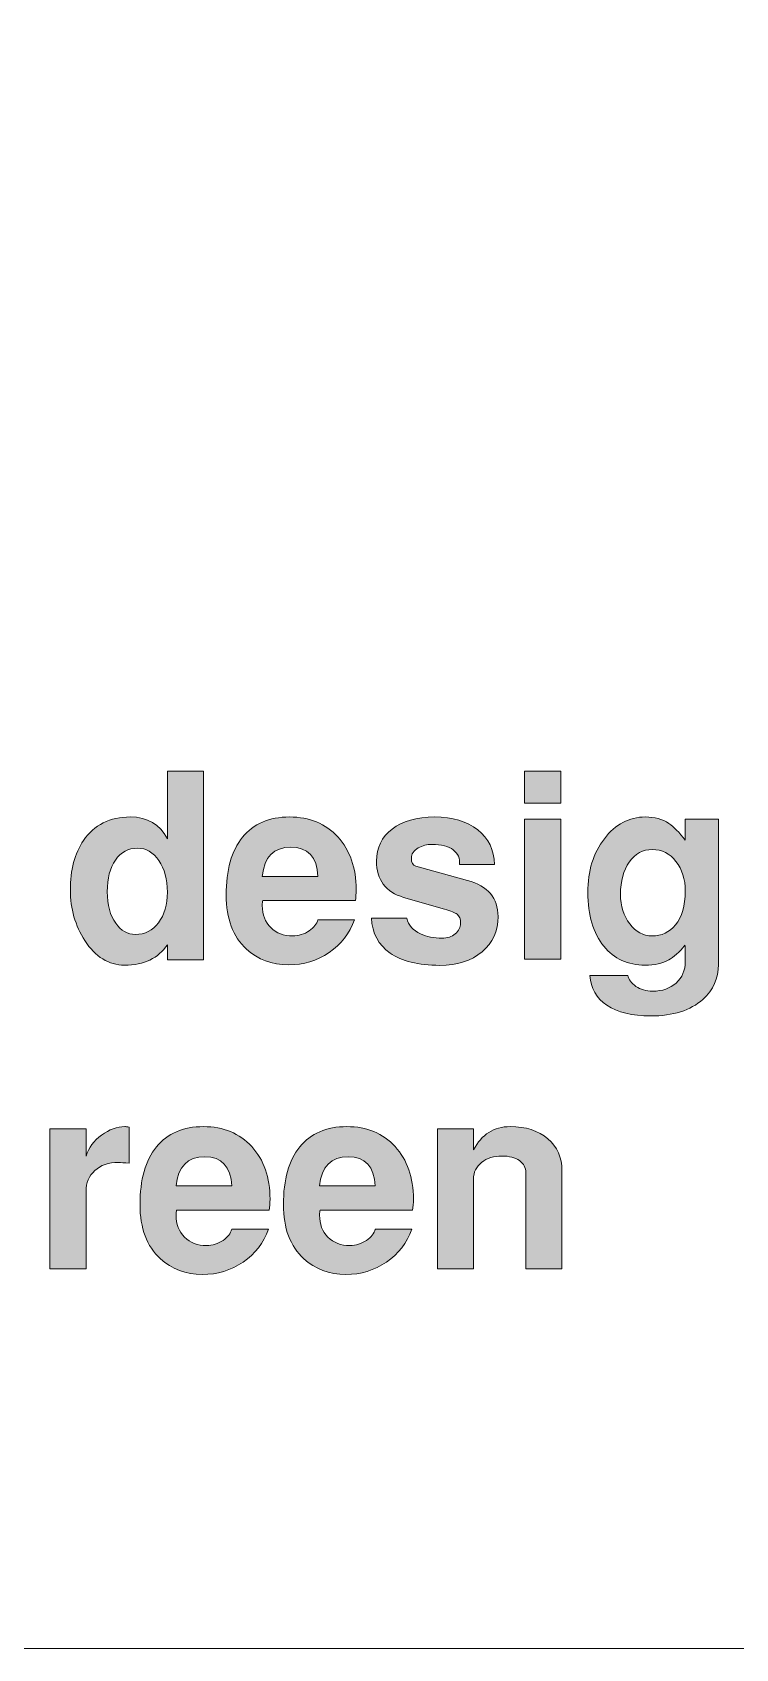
# Model space of a CAD drawing. Header units: inches. Extents: x 0.74 to 7.95, y -5.44 to -0.45.
# Drawn here: x 6.793 to 7.134, y -5.444 to -4.661 of the extents above; entities that cross this region are included whole.
import ezdxf

# ---------------------------------------------------------------- set-up
doc = ezdxf.new("R2010")
doc.units = ezdxf.units.IN
doc.header["$MEASUREMENT"] = 0
doc.layers.add('Layer 1', color=7, linetype='Continuous')

# ---------------------------------------------------------------- blocks, each defined once
blk = doc.blocks.new('block 85')
at = {"layer": 'Layer 1', "true_color": 0xed1f24}
h = blk.add_hatch(color=240, dxfattribs=at)
h.dxf.hatch_style = 2
edge = h.paths.add_edge_path()
edge.add_spline(control_points=[(6.87604, -5.11078), (6.87604, -5.11078), (6.85854, -5.11078), (6.85854, -5.11078), (6.85854, -5.11078), (6.85854, -5.10341), (6.85854, -5.10341), (6.85421, -5.10999), (6.84729, -5.11328), (6.83779, -5.11328), (6.83012, -5.11328), (6.8237, -5.10932), (6.81854, -5.10141), (6.81387, -5.09416), (6.81154, -5.08599), (6.81154, -5.0769), (6.81154, -5.06724), (6.81366, -5.05924), (6.81791, -5.0529), (6.82308, -5.04532), (6.83066, -5.04153), (6.84066, -5.04153), (6.84891, -5.04153), (6.85487, -5.04503), (6.85854, -5.05203), (6.85854, -5.05203), (6.85854, -5.01928), (6.85854, -5.01928), (6.85854, -5.01928), (6.87604, -5.01928), (6.87604, -5.01928), (6.87604, -5.01928), (6.87604, -5.11078), (6.87604, -5.11078)], knot_values=[0, 0, 0, 0, 1, 1, 1, 2, 2, 2, 3, 3, 3, 4, 4, 4, 5, 5, 5, 6, 6, 6, 7, 7, 7, 8, 8, 8, 9, 9, 9, 10, 10, 10, 11, 11, 11, 11], degree=3, periodic=1)
edge = h.paths.add_edge_path()
edge.add_spline(control_points=[(6.85854, -5.07797), (6.85854, -5.07174), (6.85717, -5.06662), (6.85443, -5.06264), (6.85169, -5.05865), (6.84825, -5.05665), (6.8441, -5.05665), (6.83962, -5.05665), (6.83605, -5.05857), (6.83339, -5.06239), (6.83074, -5.06621), (6.82941, -5.07132), (6.82941, -5.07772), (6.82941, -5.0842), (6.83078, -5.08931), (6.83352, -5.09304), (6.83601, -5.09662), (6.83921, -5.09841), (6.84311, -5.09841), (6.84767, -5.09841), (6.85138, -5.09652), (6.85424, -5.09273), (6.85711, -5.08896), (6.85854, -5.08403), (6.85854, -5.07797)], knot_values=[0, 0, 0, 0, 1, 1, 1, 2, 2, 2, 3, 3, 3, 4, 4, 4, 5, 5, 5, 6, 6, 6, 7, 7, 7, 8, 8, 8, 8], degree=3, periodic=1)
h = blk.add_hatch(color=240, dxfattribs=at)
h.dxf.hatch_style = 2
h.paths.add_polyline_path([(7.04917, -5.03491), (7.03166, -5.03491), (7.03166, -5.01928), (7.04917, -5.01928)])
h.paths.add_polyline_path([(7.04917, -5.11041), (7.03166, -5.11041), (7.03166, -5.04266), (7.04917, -5.04266)])
h = blk.add_hatch(color=240, dxfattribs=at)
h.dxf.hatch_style = 2
edge = h.paths.add_edge_path()
edge.add_spline(control_points=[(6.95004, -5.07665), (6.95004, -5.07865), (6.94992, -5.08045), (6.94967, -5.08203), (6.94967, -5.08203), (6.90479, -5.08203), (6.90479, -5.08203), (6.90462, -5.08253), (6.90454, -5.08333), (6.90454, -5.0844), (6.90454, -5.08883), (6.9059, -5.09239), (6.90862, -5.09509), (6.91135, -5.09781), (6.9149, -5.09916), (6.91928, -5.09916), (6.92217, -5.09916), (6.92485, -5.09832), (6.92733, -5.09665), (6.92956, -5.09507), (6.93096, -5.09328), (6.93154, -5.09128), (6.93154, -5.09128), (6.94929, -5.09128), (6.94929, -5.09128), (6.94695, -5.09787), (6.94285, -5.10316), (6.93698, -5.10716), (6.9311, -5.11116), (6.92454, -5.11316), (6.91729, -5.11316), (6.90921, -5.11316), (6.90241, -5.11062), (6.89691, -5.10553), (6.89033, -5.09945), (6.88704, -5.09074), (6.88704, -5.07941), (6.88704, -5.06724), (6.88968, -5.05789), (6.89497, -5.05134), (6.90027, -5.0448), (6.90787, -5.04153), (6.91779, -5.04153), (6.92746, -5.04153), (6.93525, -5.04476), (6.94116, -5.05122), (6.94708, -5.05768), (6.95004, -5.06616), (6.95004, -5.07665)], knot_values=[0, 0, 0, 0, 1, 1, 1, 2, 2, 2, 3, 3, 3, 4, 4, 4, 5, 5, 5, 6, 6, 6, 7, 7, 7, 8, 8, 8, 9, 9, 9, 10, 10, 10, 11, 11, 11, 12, 12, 12, 13, 13, 13, 14, 14, 14, 15, 15, 15, 16, 16, 16, 16], degree=3, periodic=1)
edge = h.paths.add_edge_path()
edge.add_spline(control_points=[(6.93154, -5.07028), (6.93103, -5.06087), (6.92666, -5.05616), (6.91842, -5.05616), (6.91009, -5.05616), (6.90546, -5.06087), (6.90454, -5.07028), (6.90454, -5.07028), (6.93154, -5.07028), (6.93154, -5.07028)], knot_values=[0, 0, 0, 0, 1, 1, 1, 2, 2, 2, 3, 3, 3, 3], degree=3, periodic=1)
h = blk.add_hatch(color=240, dxfattribs=at)
h.dxf.hatch_style = 2
edge = h.paths.add_edge_path()
edge.add_spline(control_points=[(7.01879, -5.08978), (7.01879, -5.09678), (7.01621, -5.10247), (7.01105, -5.10685), (7.00587, -5.11122), (6.99904, -5.1134), (6.99055, -5.1134), (6.98012, -5.1134), (6.97211, -5.11142), (6.96648, -5.10747), (6.96086, -5.10351), (6.95783, -5.09787), (6.95742, -5.09053), (6.95742, -5.09053), (6.97467, -5.09053), (6.97467, -5.09053), (6.97534, -5.09395), (6.97755, -5.09649), (6.9813, -5.09816), (6.98421, -5.09958), (6.98767, -5.10028), (6.99167, -5.10028), (6.99425, -5.10028), (6.9964, -5.09957), (6.99811, -5.09814), (6.99981, -5.09671), (7.00067, -5.09499), (7.00067, -5.09298), (7.00067, -5.09096), (7.00009, -5.08949), (6.99892, -5.08857), (6.99801, -5.0879), (6.99598, -5.0871), (6.99282, -5.08617), (6.99282, -5.08617), (6.97306, -5.08049), (6.97306, -5.08049), (6.96429, -5.0779), (6.95992, -5.07204), (6.95992, -5.06288), (6.95992, -5.05647), (6.96242, -5.05131), (6.96742, -5.0474), (6.97242, -5.04349), (6.97934, -5.04153), (6.98817, -5.04153), (6.99675, -5.04153), (7.00369, -5.04361), (7.00898, -5.04778), (7.01428, -5.05195), (7.01696, -5.05753), (7.01704, -5.06453), (7.01704, -5.06453), (7.00017, -5.06453), (7.00017, -5.06453), (7.00042, -5.06161), (6.9994, -5.05926), (6.9971, -5.05747), (6.99481, -5.05568), (6.99137, -5.05478), (6.9868, -5.05478), (6.98429, -5.05478), (6.98208, -5.05537), (6.98017, -5.05653), (6.97792, -5.05778), (6.97679, -5.05941), (6.97679, -5.06141), (6.97679, -5.06365), (6.97755, -5.06499), (6.97904, -5.0654), (6.97904, -5.0654), (7.00404, -5.07228), (7.00404, -5.07228), (7.01388, -5.07495), (7.01879, -5.08078), (7.01879, -5.08978)], knot_values=[0, 0, 0, 0, 1, 1, 1, 2, 2, 2, 3, 3, 3, 4, 4, 4, 5, 5, 5, 6, 6, 6, 7, 7, 7, 8, 8, 8, 9, 9, 9, 10, 10, 10, 11, 11, 11, 12, 12, 12, 13, 13, 13, 14, 14, 14, 15, 15, 15, 16, 16, 16, 17, 17, 17, 18, 18, 18, 19, 19, 19, 20, 20, 20, 21, 21, 21, 22, 22, 22, 23, 23, 23, 24, 24, 24, 25, 25, 25, 25], degree=3, periodic=1)
h = blk.add_hatch(color=240, dxfattribs=at)
h.dxf.hatch_style = 2
edge = h.paths.add_edge_path()
edge.add_spline(control_points=[(7.12567, -5.11291), (7.12567, -5.11966), (7.12313, -5.12532), (7.11805, -5.1299), (7.11213, -5.13524), (7.10367, -5.13791), (7.09267, -5.13791), (7.08375, -5.13791), (7.07673, -5.13618), (7.07161, -5.13272), (7.06649, -5.12926), (7.06371, -5.12444), (7.0633, -5.11828), (7.0633, -5.11828), (7.08164, -5.11828), (7.08164, -5.11828), (7.08207, -5.12028), (7.08341, -5.12205), (7.08567, -5.1236), (7.08793, -5.12514), (7.09061, -5.12591), (7.09371, -5.12591), (7.0984, -5.12591), (7.10221, -5.12459), (7.10515, -5.12197), (7.10808, -5.11934), (7.10955, -5.11587), (7.10955, -5.11153), (7.10955, -5.10703), (7.1095, -5.1044), (7.10942, -5.10366), (7.10666, -5.10708), (7.10402, -5.10945), (7.10151, -5.11078), (7.09849, -5.11245), (7.09468, -5.11328), (7.09007, -5.11328), (7.08169, -5.11328), (7.07503, -5.11024), (7.07009, -5.10415), (7.06489, -5.09783), (7.0623, -5.08912), (7.0623, -5.07803), (7.0623, -5.0677), (7.06498, -5.05903), (7.07034, -5.05203), (7.0757, -5.04503), (7.08232, -5.04153), (7.0902, -5.04153), (7.09464, -5.04153), (7.09845, -5.04258), (7.10163, -5.04466), (7.10398, -5.04624), (7.10661, -5.04895), (7.10955, -5.05278), (7.10955, -5.05278), (7.10955, -5.04266), (7.10955, -5.04266), (7.10955, -5.04266), (7.12567, -5.04266), (7.12567, -5.04266), (7.12567, -5.04266), (7.12567, -5.11291), (7.12567, -5.11291)], knot_values=[0, 0, 0, 0, 1, 1, 1, 2, 2, 2, 3, 3, 3, 4, 4, 4, 5, 5, 5, 6, 6, 6, 7, 7, 7, 8, 8, 8, 9, 9, 9, 10, 10, 10, 11, 11, 11, 12, 12, 12, 13, 13, 13, 14, 14, 14, 15, 15, 15, 16, 16, 16, 17, 17, 17, 18, 18, 18, 19, 19, 19, 20, 20, 20, 21, 21, 21, 21], degree=3, periodic=1)
edge = h.paths.add_edge_path()
edge.add_spline(control_points=[(7.10955, -5.07753), (7.10955, -5.0717), (7.10805, -5.06687), (7.10505, -5.06303), (7.10205, -5.0592), (7.09825, -5.05728), (7.09368, -5.05728), (7.089, -5.05728), (7.08525, -5.0593), (7.08242, -5.06334), (7.07959, -5.06739), (7.07817, -5.07257), (7.07817, -5.0789), (7.07817, -5.08466), (7.07965, -5.08947), (7.08261, -5.09334), (7.08556, -5.09722), (7.08917, -5.09916), (7.09342, -5.09916), (7.09809, -5.09916), (7.10188, -5.09736), (7.1048, -5.09378), (7.10796, -5.08986), (7.10955, -5.08445), (7.10955, -5.07753)], knot_values=[0, 0, 0, 0, 1, 1, 1, 2, 2, 2, 3, 3, 3, 4, 4, 4, 5, 5, 5, 6, 6, 6, 7, 7, 7, 8, 8, 8, 8], degree=3, periodic=1)
h = blk.add_hatch(color=240, dxfattribs=at)
h.dxf.hatch_style = 2
edge = h.paths.add_edge_path()
edge.add_spline(control_points=[(6.84004, -5.20928), (6.83771, -5.20903), (6.836, -5.2089), (6.83491, -5.2089), (6.83, -5.2089), (6.82614, -5.21022), (6.82335, -5.21284), (6.82056, -5.21547), (6.81917, -5.21878), (6.81917, -5.22278), (6.81917, -5.22278), (6.81917, -5.2604), (6.81917, -5.2604), (6.81917, -5.2604), (6.80166, -5.2604), (6.80166, -5.2604), (6.80166, -5.2604), (6.80166, -5.19265), (6.80166, -5.19265), (6.80166, -5.19265), (6.81917, -5.19265), (6.81917, -5.19265), (6.81917, -5.19265), (6.81917, -5.20578), (6.81917, -5.20578), (6.82041, -5.20178), (6.82292, -5.1984), (6.82667, -5.19565), (6.83042, -5.19291), (6.83417, -5.19153), (6.83792, -5.19153), (6.83833, -5.19153), (6.83904, -5.19161), (6.84004, -5.19178), (6.84004, -5.19178), (6.84004, -5.20928), (6.84004, -5.20928)], knot_values=[0, 0, 0, 0, 1, 1, 1, 2, 2, 2, 3, 3, 3, 4, 4, 4, 5, 5, 5, 6, 6, 6, 7, 7, 7, 8, 8, 8, 9, 9, 9, 10, 10, 10, 11, 11, 11, 12, 12, 12, 12], degree=3, periodic=1)
h = blk.add_hatch(color=240, dxfattribs=at)
h.dxf.hatch_style = 2
edge = h.paths.add_edge_path()
edge.add_spline(control_points=[(6.90829, -5.22665), (6.90829, -5.22865), (6.90817, -5.23045), (6.90792, -5.23203), (6.90792, -5.23203), (6.86304, -5.23203), (6.86304, -5.23203), (6.86287, -5.23253), (6.86279, -5.23332), (6.86279, -5.2344), (6.86279, -5.23882), (6.86415, -5.24238), (6.86688, -5.24509), (6.8696, -5.2478), (6.87315, -5.24915), (6.87753, -5.24915), (6.88042, -5.24915), (6.8831, -5.24832), (6.88558, -5.24665), (6.88781, -5.24507), (6.88921, -5.24328), (6.88979, -5.24128), (6.88979, -5.24128), (6.90754, -5.24128), (6.90754, -5.24128), (6.90521, -5.24786), (6.9011, -5.25315), (6.89523, -5.25715), (6.88935, -5.26116), (6.88279, -5.26316), (6.87554, -5.26316), (6.86746, -5.26316), (6.86066, -5.26061), (6.85516, -5.25553), (6.84858, -5.24944), (6.84529, -5.24074), (6.84529, -5.2294), (6.84529, -5.21724), (6.84793, -5.20789), (6.85322, -5.20134), (6.85852, -5.1948), (6.86612, -5.19153), (6.87604, -5.19153), (6.88571, -5.19153), (6.8935, -5.19476), (6.89941, -5.20121), (6.90533, -5.20768), (6.90829, -5.21615), (6.90829, -5.22665)], knot_values=[0, 0, 0, 0, 1, 1, 1, 2, 2, 2, 3, 3, 3, 4, 4, 4, 5, 5, 5, 6, 6, 6, 7, 7, 7, 8, 8, 8, 9, 9, 9, 10, 10, 10, 11, 11, 11, 12, 12, 12, 13, 13, 13, 14, 14, 14, 15, 15, 15, 16, 16, 16, 16], degree=3, periodic=1)
edge = h.paths.add_edge_path()
edge.add_spline(control_points=[(6.88979, -5.22028), (6.88928, -5.21086), (6.88491, -5.20616), (6.87667, -5.20616), (6.86834, -5.20616), (6.86372, -5.21086), (6.86279, -5.22028), (6.86279, -5.22028), (6.88979, -5.22028), (6.88979, -5.22028)], knot_values=[0, 0, 0, 0, 1, 1, 1, 2, 2, 2, 3, 3, 3, 3], degree=3, periodic=1)
h = blk.add_hatch(color=240, dxfattribs=at)
h.dxf.hatch_style = 2
edge = h.paths.add_edge_path()
edge.add_spline(control_points=[(6.9778, -5.22665), (6.9778, -5.22865), (6.97767, -5.23045), (6.97742, -5.23203), (6.97742, -5.23203), (6.93254, -5.23203), (6.93254, -5.23203), (6.93238, -5.23253), (6.9323, -5.23332), (6.9323, -5.2344), (6.9323, -5.23882), (6.93365, -5.24238), (6.93638, -5.24509), (6.93911, -5.2478), (6.94265, -5.24915), (6.94704, -5.24915), (6.94992, -5.24915), (6.95261, -5.24832), (6.95508, -5.24665), (6.95732, -5.24507), (6.95872, -5.24328), (6.9593, -5.24128), (6.9593, -5.24128), (6.97704, -5.24128), (6.97704, -5.24128), (6.97471, -5.24786), (6.97061, -5.25315), (6.96474, -5.25715), (6.95886, -5.26116), (6.9523, -5.26316), (6.94505, -5.26316), (6.93696, -5.26316), (6.93017, -5.26061), (6.92467, -5.25553), (6.91808, -5.24944), (6.91479, -5.24074), (6.91479, -5.2294), (6.91479, -5.21724), (6.91744, -5.20789), (6.92273, -5.20134), (6.92803, -5.1948), (6.93563, -5.19153), (6.94554, -5.19153), (6.95521, -5.19153), (6.96301, -5.19476), (6.96892, -5.20121), (6.97484, -5.20768), (6.9778, -5.21615), (6.9778, -5.22665)], knot_values=[0, 0, 0, 0, 1, 1, 1, 2, 2, 2, 3, 3, 3, 4, 4, 4, 5, 5, 5, 6, 6, 6, 7, 7, 7, 8, 8, 8, 9, 9, 9, 10, 10, 10, 11, 11, 11, 12, 12, 12, 13, 13, 13, 14, 14, 14, 15, 15, 15, 16, 16, 16, 16], degree=3, periodic=1)
edge = h.paths.add_edge_path()
edge.add_spline(control_points=[(6.9593, -5.22028), (6.95879, -5.21086), (6.95441, -5.20616), (6.94617, -5.20616), (6.93785, -5.20616), (6.93322, -5.21086), (6.9323, -5.22028), (6.9323, -5.22028), (6.9593, -5.22028), (6.9593, -5.22028)], knot_values=[0, 0, 0, 0, 1, 1, 1, 2, 2, 2, 3, 3, 3, 3], degree=3, periodic=1)
h = blk.add_hatch(color=240, dxfattribs=at)
h.dxf.hatch_style = 2
edge = h.paths.add_edge_path()
edge.add_spline(control_points=[(7.0498, -5.2604), (7.0498, -5.2604), (7.03229, -5.2604), (7.03229, -5.2604), (7.03229, -5.2604), (7.03229, -5.2139), (7.03229, -5.2139), (7.03229, -5.21141), (7.03125, -5.20943), (7.02917, -5.20797), (7.02709, -5.20651), (7.02425, -5.20578), (7.02067, -5.20578), (7.01675, -5.20578), (7.01348, -5.20682), (7.01086, -5.2089), (7.00823, -5.21098), (7.00692, -5.21361), (7.00692, -5.21678), (7.00692, -5.21678), (7.00692, -5.2604), (7.00692, -5.2604), (7.00692, -5.2604), (6.98942, -5.2604), (6.98942, -5.2604), (6.98942, -5.2604), (6.98942, -5.19265), (6.98942, -5.19265), (6.98942, -5.19265), (7.00692, -5.19265), (7.00692, -5.19265), (7.00692, -5.19265), (7.00692, -5.20278), (7.00692, -5.20278), (7.01084, -5.19528), (7.01675, -5.19153), (7.02467, -5.19153), (7.03225, -5.19153), (7.03834, -5.19349), (7.04292, -5.1974), (7.0475, -5.20132), (7.0498, -5.20649), (7.0498, -5.2129), (7.0498, -5.2129), (7.0498, -5.2604), (7.0498, -5.2604)], knot_values=[0, 0, 0, 0, 1, 1, 1, 2, 2, 2, 3, 3, 3, 4, 4, 4, 5, 5, 5, 6, 6, 6, 7, 7, 7, 8, 8, 8, 9, 9, 9, 10, 10, 10, 11, 11, 11, 12, 12, 12, 13, 13, 13, 14, 14, 14, 15, 15, 15, 15], degree=3, periodic=1)
at = {"layer": 'Layer 1', "lineweight": 0}
for points in [[(7.04917, -5.03491), (7.03166, -5.03491), (7.03166, -5.01928), (7.04917, -5.01928), (7.04917, -5.03491)], [(7.04917, -5.11041), (7.03166, -5.11041), (7.03166, -5.04266), (7.04917, -5.04266), (7.04917, -5.11041)]]:
    blk.add_lwpolyline(points, dxfattribs=at)
for points, knots in [([(6.87604, -5.11078), (6.87604, -5.11078), (6.85854, -5.11078), (6.85854, -5.11078), (6.85854, -5.11078), (6.85854, -5.10341), (6.85854, -5.10341), (6.85421, -5.10999), (6.84729, -5.11328), (6.83779, -5.11328), (6.83012, -5.11328), (6.8237, -5.10932), (6.81854, -5.10141), (6.81387, -5.09416), (6.81154, -5.08599), (6.81154, -5.0769), (6.81154, -5.06724), (6.81366, -5.05924), (6.81791, -5.0529), (6.82308, -5.04532), (6.83066, -5.04153), (6.84066, -5.04153), (6.84891, -5.04153), (6.85487, -5.04503), (6.85854, -5.05203), (6.85854, -5.05203), (6.85854, -5.01928), (6.85854, -5.01928), (6.85854, -5.01928), (6.87604, -5.01928), (6.87604, -5.01928), (6.87604, -5.01928), (6.87604, -5.11078), (6.87604, -5.11078)], [0, 0, 0, 0, 1, 1, 1, 2, 2, 2, 3, 3, 3, 4, 4, 4, 5, 5, 5, 6, 6, 6, 7, 7, 7, 8, 8, 8, 9, 9, 9, 10, 10, 10, 11, 11, 11, 11]), ([(6.95004, -5.07665), (6.95004, -5.07865), (6.94992, -5.08045), (6.94967, -5.08203), (6.94967, -5.08203), (6.90479, -5.08203), (6.90479, -5.08203), (6.90462, -5.08253), (6.90454, -5.08333), (6.90454, -5.0844), (6.90454, -5.08883), (6.9059, -5.09239), (6.90862, -5.09509), (6.91135, -5.09781), (6.9149, -5.09916), (6.91928, -5.09916), (6.92217, -5.09916), (6.92485, -5.09832), (6.92733, -5.09665), (6.92956, -5.09507), (6.93096, -5.09328), (6.93154, -5.09128), (6.93154, -5.09128), (6.94929, -5.09128), (6.94929, -5.09128), (6.94695, -5.09787), (6.94285, -5.10316), (6.93698, -5.10716), (6.9311, -5.11116), (6.92454, -5.11316), (6.91729, -5.11316), (6.90921, -5.11316), (6.90241, -5.11062), (6.89691, -5.10553), (6.89033, -5.09945), (6.88704, -5.09074), (6.88704, -5.07941), (6.88704, -5.06724), (6.88968, -5.05789), (6.89497, -5.05134), (6.90027, -5.0448), (6.90787, -5.04153), (6.91779, -5.04153), (6.92746, -5.04153), (6.93525, -5.04476), (6.94116, -5.05122), (6.94708, -5.05768), (6.95004, -5.06616), (6.95004, -5.07665)], [0, 0, 0, 0, 1, 1, 1, 2, 2, 2, 3, 3, 3, 4, 4, 4, 5, 5, 5, 6, 6, 6, 7, 7, 7, 8, 8, 8, 9, 9, 9, 10, 10, 10, 11, 11, 11, 12, 12, 12, 13, 13, 13, 14, 14, 14, 15, 15, 15, 16, 16, 16, 16]), ([(7.01879, -5.08978), (7.01879, -5.09678), (7.01621, -5.10247), (7.01105, -5.10685), (7.00587, -5.11122), (6.99904, -5.1134), (6.99055, -5.1134), (6.98012, -5.1134), (6.97211, -5.11142), (6.96648, -5.10747), (6.96086, -5.10351), (6.95783, -5.09787), (6.95742, -5.09053), (6.95742, -5.09053), (6.97467, -5.09053), (6.97467, -5.09053), (6.97534, -5.09395), (6.97755, -5.09649), (6.9813, -5.09816), (6.98421, -5.09958), (6.98767, -5.10028), (6.99167, -5.10028), (6.99425, -5.10028), (6.9964, -5.09957), (6.99811, -5.09814), (6.99981, -5.09671), (7.00067, -5.09499), (7.00067, -5.09298), (7.00067, -5.09096), (7.00009, -5.08949), (6.99892, -5.08857), (6.99801, -5.0879), (6.99598, -5.0871), (6.99282, -5.08617), (6.99282, -5.08617), (6.97306, -5.08049), (6.97306, -5.08049), (6.96429, -5.0779), (6.95992, -5.07204), (6.95992, -5.06288), (6.95992, -5.05647), (6.96242, -5.05131), (6.96742, -5.0474), (6.97242, -5.04349), (6.97934, -5.04153), (6.98817, -5.04153), (6.99675, -5.04153), (7.00369, -5.04361), (7.00898, -5.04778), (7.01428, -5.05195), (7.01696, -5.05753), (7.01704, -5.06453), (7.01704, -5.06453), (7.00017, -5.06453), (7.00017, -5.06453), (7.00042, -5.06161), (6.9994, -5.05926), (6.9971, -5.05747), (6.99481, -5.05568), (6.99137, -5.05478), (6.9868, -5.05478), (6.98429, -5.05478), (6.98208, -5.05537), (6.98017, -5.05653), (6.97792, -5.05778), (6.97679, -5.05941), (6.97679, -5.06141), (6.97679, -5.06365), (6.97755, -5.06499), (6.97904, -5.0654), (6.97904, -5.0654), (7.00404, -5.07228), (7.00404, -5.07228), (7.01388, -5.07495), (7.01879, -5.08078), (7.01879, -5.08978)], [0, 0, 0, 0, 1, 1, 1, 2, 2, 2, 3, 3, 3, 4, 4, 4, 5, 5, 5, 6, 6, 6, 7, 7, 7, 8, 8, 8, 9, 9, 9, 10, 10, 10, 11, 11, 11, 12, 12, 12, 13, 13, 13, 14, 14, 14, 15, 15, 15, 16, 16, 16, 17, 17, 17, 18, 18, 18, 19, 19, 19, 20, 20, 20, 21, 21, 21, 22, 22, 22, 23, 23, 23, 24, 24, 24, 25, 25, 25, 25]), ([(7.12567, -5.11291), (7.12567, -5.11966), (7.12313, -5.12532), (7.11805, -5.1299), (7.11213, -5.13524), (7.10367, -5.13791), (7.09267, -5.13791), (7.08375, -5.13791), (7.07673, -5.13618), (7.07161, -5.13272), (7.06649, -5.12926), (7.06371, -5.12444), (7.0633, -5.11828), (7.0633, -5.11828), (7.08164, -5.11828), (7.08164, -5.11828), (7.08207, -5.12028), (7.08341, -5.12205), (7.08567, -5.1236), (7.08793, -5.12514), (7.09061, -5.12591), (7.09371, -5.12591), (7.0984, -5.12591), (7.10221, -5.12459), (7.10515, -5.12197), (7.10808, -5.11934), (7.10955, -5.11587), (7.10955, -5.11153), (7.10955, -5.10703), (7.1095, -5.1044), (7.10942, -5.10366), (7.10666, -5.10708), (7.10402, -5.10945), (7.10151, -5.11078), (7.09849, -5.11245), (7.09468, -5.11328), (7.09007, -5.11328), (7.08169, -5.11328), (7.07503, -5.11024), (7.07009, -5.10415), (7.06489, -5.09783), (7.0623, -5.08912), (7.0623, -5.07803), (7.0623, -5.0677), (7.06498, -5.05903), (7.07034, -5.05203), (7.0757, -5.04503), (7.08232, -5.04153), (7.0902, -5.04153), (7.09464, -5.04153), (7.09845, -5.04258), (7.10163, -5.04466), (7.10398, -5.04624), (7.10661, -5.04895), (7.10955, -5.05278), (7.10955, -5.05278), (7.10955, -5.04266), (7.10955, -5.04266), (7.10955, -5.04266), (7.12567, -5.04266), (7.12567, -5.04266), (7.12567, -5.04266), (7.12567, -5.11291), (7.12567, -5.11291)], [0, 0, 0, 0, 1, 1, 1, 2, 2, 2, 3, 3, 3, 4, 4, 4, 5, 5, 5, 6, 6, 6, 7, 7, 7, 8, 8, 8, 9, 9, 9, 10, 10, 10, 11, 11, 11, 12, 12, 12, 13, 13, 13, 14, 14, 14, 15, 15, 15, 16, 16, 16, 17, 17, 17, 18, 18, 18, 19, 19, 19, 20, 20, 20, 21, 21, 21, 21]), ([(6.85854, -5.07797), (6.85854, -5.07174), (6.85717, -5.06662), (6.85443, -5.06264), (6.85169, -5.05865), (6.84825, -5.05665), (6.8441, -5.05665), (6.83962, -5.05665), (6.83605, -5.05857), (6.83339, -5.06239), (6.83074, -5.06621), (6.82941, -5.07132), (6.82941, -5.07772), (6.82941, -5.0842), (6.83078, -5.08931), (6.83352, -5.09304), (6.83601, -5.09662), (6.83921, -5.09841), (6.84311, -5.09841), (6.84767, -5.09841), (6.85138, -5.09652), (6.85424, -5.09273), (6.85711, -5.08896), (6.85854, -5.08403), (6.85854, -5.07797)], [0, 0, 0, 0, 1, 1, 1, 2, 2, 2, 3, 3, 3, 4, 4, 4, 5, 5, 5, 6, 6, 6, 7, 7, 7, 8, 8, 8, 8]), ([(6.93154, -5.07028), (6.93103, -5.06087), (6.92666, -5.05616), (6.91842, -5.05616), (6.91009, -5.05616), (6.90546, -5.06087), (6.90454, -5.07028), (6.90454, -5.07028), (6.93154, -5.07028), (6.93154, -5.07028)], [0, 0, 0, 0, 1, 1, 1, 2, 2, 2, 3, 3, 3, 3]), ([(7.10955, -5.07753), (7.10955, -5.0717), (7.10805, -5.06687), (7.10505, -5.06303), (7.10205, -5.0592), (7.09825, -5.05728), (7.09368, -5.05728), (7.089, -5.05728), (7.08525, -5.0593), (7.08242, -5.06334), (7.07959, -5.06739), (7.07817, -5.07257), (7.07817, -5.0789), (7.07817, -5.08466), (7.07965, -5.08947), (7.08261, -5.09334), (7.08556, -5.09722), (7.08917, -5.09916), (7.09342, -5.09916), (7.09809, -5.09916), (7.10188, -5.09736), (7.1048, -5.09378), (7.10796, -5.08986), (7.10955, -5.08445), (7.10955, -5.07753)], [0, 0, 0, 0, 1, 1, 1, 2, 2, 2, 3, 3, 3, 4, 4, 4, 5, 5, 5, 6, 6, 6, 7, 7, 7, 8, 8, 8, 8]), ([(6.84004, -5.20928), (6.83771, -5.20903), (6.836, -5.2089), (6.83491, -5.2089), (6.83, -5.2089), (6.82614, -5.21022), (6.82335, -5.21284), (6.82056, -5.21547), (6.81917, -5.21878), (6.81917, -5.22278), (6.81917, -5.22278), (6.81917, -5.2604), (6.81917, -5.2604), (6.81917, -5.2604), (6.80166, -5.2604), (6.80166, -5.2604), (6.80166, -5.2604), (6.80166, -5.19265), (6.80166, -5.19265), (6.80166, -5.19265), (6.81917, -5.19265), (6.81917, -5.19265), (6.81917, -5.19265), (6.81917, -5.20578), (6.81917, -5.20578), (6.82041, -5.20178), (6.82292, -5.1984), (6.82667, -5.19565), (6.83042, -5.19291), (6.83417, -5.19153), (6.83792, -5.19153), (6.83833, -5.19153), (6.83904, -5.19161), (6.84004, -5.19178), (6.84004, -5.19178), (6.84004, -5.20928), (6.84004, -5.20928)], [0, 0, 0, 0, 1, 1, 1, 2, 2, 2, 3, 3, 3, 4, 4, 4, 5, 5, 5, 6, 6, 6, 7, 7, 7, 8, 8, 8, 9, 9, 9, 10, 10, 10, 11, 11, 11, 12, 12, 12, 12]), ([(6.90829, -5.22665), (6.90829, -5.22865), (6.90817, -5.23045), (6.90792, -5.23203), (6.90792, -5.23203), (6.86304, -5.23203), (6.86304, -5.23203), (6.86287, -5.23253), (6.86279, -5.23332), (6.86279, -5.2344), (6.86279, -5.23882), (6.86415, -5.24238), (6.86688, -5.24509), (6.8696, -5.2478), (6.87315, -5.24915), (6.87753, -5.24915), (6.88042, -5.24915), (6.8831, -5.24832), (6.88558, -5.24665), (6.88781, -5.24507), (6.88921, -5.24328), (6.88979, -5.24128), (6.88979, -5.24128), (6.90754, -5.24128), (6.90754, -5.24128), (6.90521, -5.24786), (6.9011, -5.25315), (6.89523, -5.25715), (6.88935, -5.26116), (6.88279, -5.26316), (6.87554, -5.26316), (6.86746, -5.26316), (6.86066, -5.26061), (6.85516, -5.25553), (6.84858, -5.24944), (6.84529, -5.24074), (6.84529, -5.2294), (6.84529, -5.21724), (6.84793, -5.20789), (6.85322, -5.20134), (6.85852, -5.1948), (6.86612, -5.19153), (6.87604, -5.19153), (6.88571, -5.19153), (6.8935, -5.19476), (6.89941, -5.20121), (6.90533, -5.20768), (6.90829, -5.21615), (6.90829, -5.22665)], [0, 0, 0, 0, 1, 1, 1, 2, 2, 2, 3, 3, 3, 4, 4, 4, 5, 5, 5, 6, 6, 6, 7, 7, 7, 8, 8, 8, 9, 9, 9, 10, 10, 10, 11, 11, 11, 12, 12, 12, 13, 13, 13, 14, 14, 14, 15, 15, 15, 16, 16, 16, 16]), ([(6.9778, -5.22665), (6.9778, -5.22865), (6.97767, -5.23045), (6.97742, -5.23203), (6.97742, -5.23203), (6.93254, -5.23203), (6.93254, -5.23203), (6.93238, -5.23253), (6.9323, -5.23332), (6.9323, -5.2344), (6.9323, -5.23882), (6.93365, -5.24238), (6.93638, -5.24509), (6.93911, -5.2478), (6.94265, -5.24915), (6.94704, -5.24915), (6.94992, -5.24915), (6.95261, -5.24832), (6.95508, -5.24665), (6.95732, -5.24507), (6.95872, -5.24328), (6.9593, -5.24128), (6.9593, -5.24128), (6.97704, -5.24128), (6.97704, -5.24128), (6.97471, -5.24786), (6.97061, -5.25315), (6.96474, -5.25715), (6.95886, -5.26116), (6.9523, -5.26316), (6.94505, -5.26316), (6.93696, -5.26316), (6.93017, -5.26061), (6.92467, -5.25553), (6.91808, -5.24944), (6.91479, -5.24074), (6.91479, -5.2294), (6.91479, -5.21724), (6.91744, -5.20789), (6.92273, -5.20134), (6.92803, -5.1948), (6.93563, -5.19153), (6.94554, -5.19153), (6.95521, -5.19153), (6.96301, -5.19476), (6.96892, -5.20121), (6.97484, -5.20768), (6.9778, -5.21615), (6.9778, -5.22665)], [0, 0, 0, 0, 1, 1, 1, 2, 2, 2, 3, 3, 3, 4, 4, 4, 5, 5, 5, 6, 6, 6, 7, 7, 7, 8, 8, 8, 9, 9, 9, 10, 10, 10, 11, 11, 11, 12, 12, 12, 13, 13, 13, 14, 14, 14, 15, 15, 15, 16, 16, 16, 16]), ([(7.0498, -5.2604), (7.0498, -5.2604), (7.03229, -5.2604), (7.03229, -5.2604), (7.03229, -5.2604), (7.03229, -5.2139), (7.03229, -5.2139), (7.03229, -5.21141), (7.03125, -5.20943), (7.02917, -5.20797), (7.02709, -5.20651), (7.02425, -5.20578), (7.02067, -5.20578), (7.01675, -5.20578), (7.01348, -5.20682), (7.01086, -5.2089), (7.00823, -5.21098), (7.00692, -5.21361), (7.00692, -5.21678), (7.00692, -5.21678), (7.00692, -5.2604), (7.00692, -5.2604), (7.00692, -5.2604), (6.98942, -5.2604), (6.98942, -5.2604), (6.98942, -5.2604), (6.98942, -5.19265), (6.98942, -5.19265), (6.98942, -5.19265), (7.00692, -5.19265), (7.00692, -5.19265), (7.00692, -5.19265), (7.00692, -5.20278), (7.00692, -5.20278), (7.01084, -5.19528), (7.01675, -5.19153), (7.02467, -5.19153), (7.03225, -5.19153), (7.03834, -5.19349), (7.04292, -5.1974), (7.0475, -5.20132), (7.0498, -5.20649), (7.0498, -5.2129), (7.0498, -5.2129), (7.0498, -5.2604), (7.0498, -5.2604)], [0, 0, 0, 0, 1, 1, 1, 2, 2, 2, 3, 3, 3, 4, 4, 4, 5, 5, 5, 6, 6, 6, 7, 7, 7, 8, 8, 8, 9, 9, 9, 10, 10, 10, 11, 11, 11, 12, 12, 12, 13, 13, 13, 14, 14, 14, 15, 15, 15, 15]), ([(6.88979, -5.22028), (6.88928, -5.21086), (6.88491, -5.20616), (6.87667, -5.20616), (6.86834, -5.20616), (6.86372, -5.21086), (6.86279, -5.22028), (6.86279, -5.22028), (6.88979, -5.22028), (6.88979, -5.22028)], [0, 0, 0, 0, 1, 1, 1, 2, 2, 2, 3, 3, 3, 3]), ([(6.9593, -5.22028), (6.95879, -5.21086), (6.95441, -5.20616), (6.94617, -5.20616), (6.93785, -5.20616), (6.93322, -5.21086), (6.9323, -5.22028), (6.9323, -5.22028), (6.9593, -5.22028), (6.9593, -5.22028)], [0, 0, 0, 0, 1, 1, 1, 2, 2, 2, 3, 3, 3, 3])]:
    blk.add_open_spline(points, degree=3, knots=knots, dxfattribs=at)
blk = doc.blocks.new('block 84')
at = {"layer": 'Layer 1'}
blk.add_blockref('block 85', (0, 0), dxfattribs=at)
blk = doc.blocks.new('block 82')
at = {"layer": 'Layer 1'}
blk.add_blockref('block 84', (0, 0), dxfattribs=at)
blk = doc.blocks.new('block 45')
at = {"layer": 'Layer 1', "color": 250, "lineweight": 5, "true_color": 0x221f1f}
blk.add_lwpolyline([(7.95416, -5.44444), (4.61003, -5.44444), (4.61003, -0.45154), (7.95416, -0.45154), (7.95416, -5.44444)], dxfattribs=at)
at = {"layer": 'Layer 1'}
blk.add_blockref('block 82', (0, 0), dxfattribs=at)

msp = doc.modelspace()

# ---------------------------------------------------------------- block references
at = {"layer": 'Layer 1'}
msp.add_blockref('block 45', (0, 0), dxfattribs=at)

doc.saveas('drawing.dxf')
